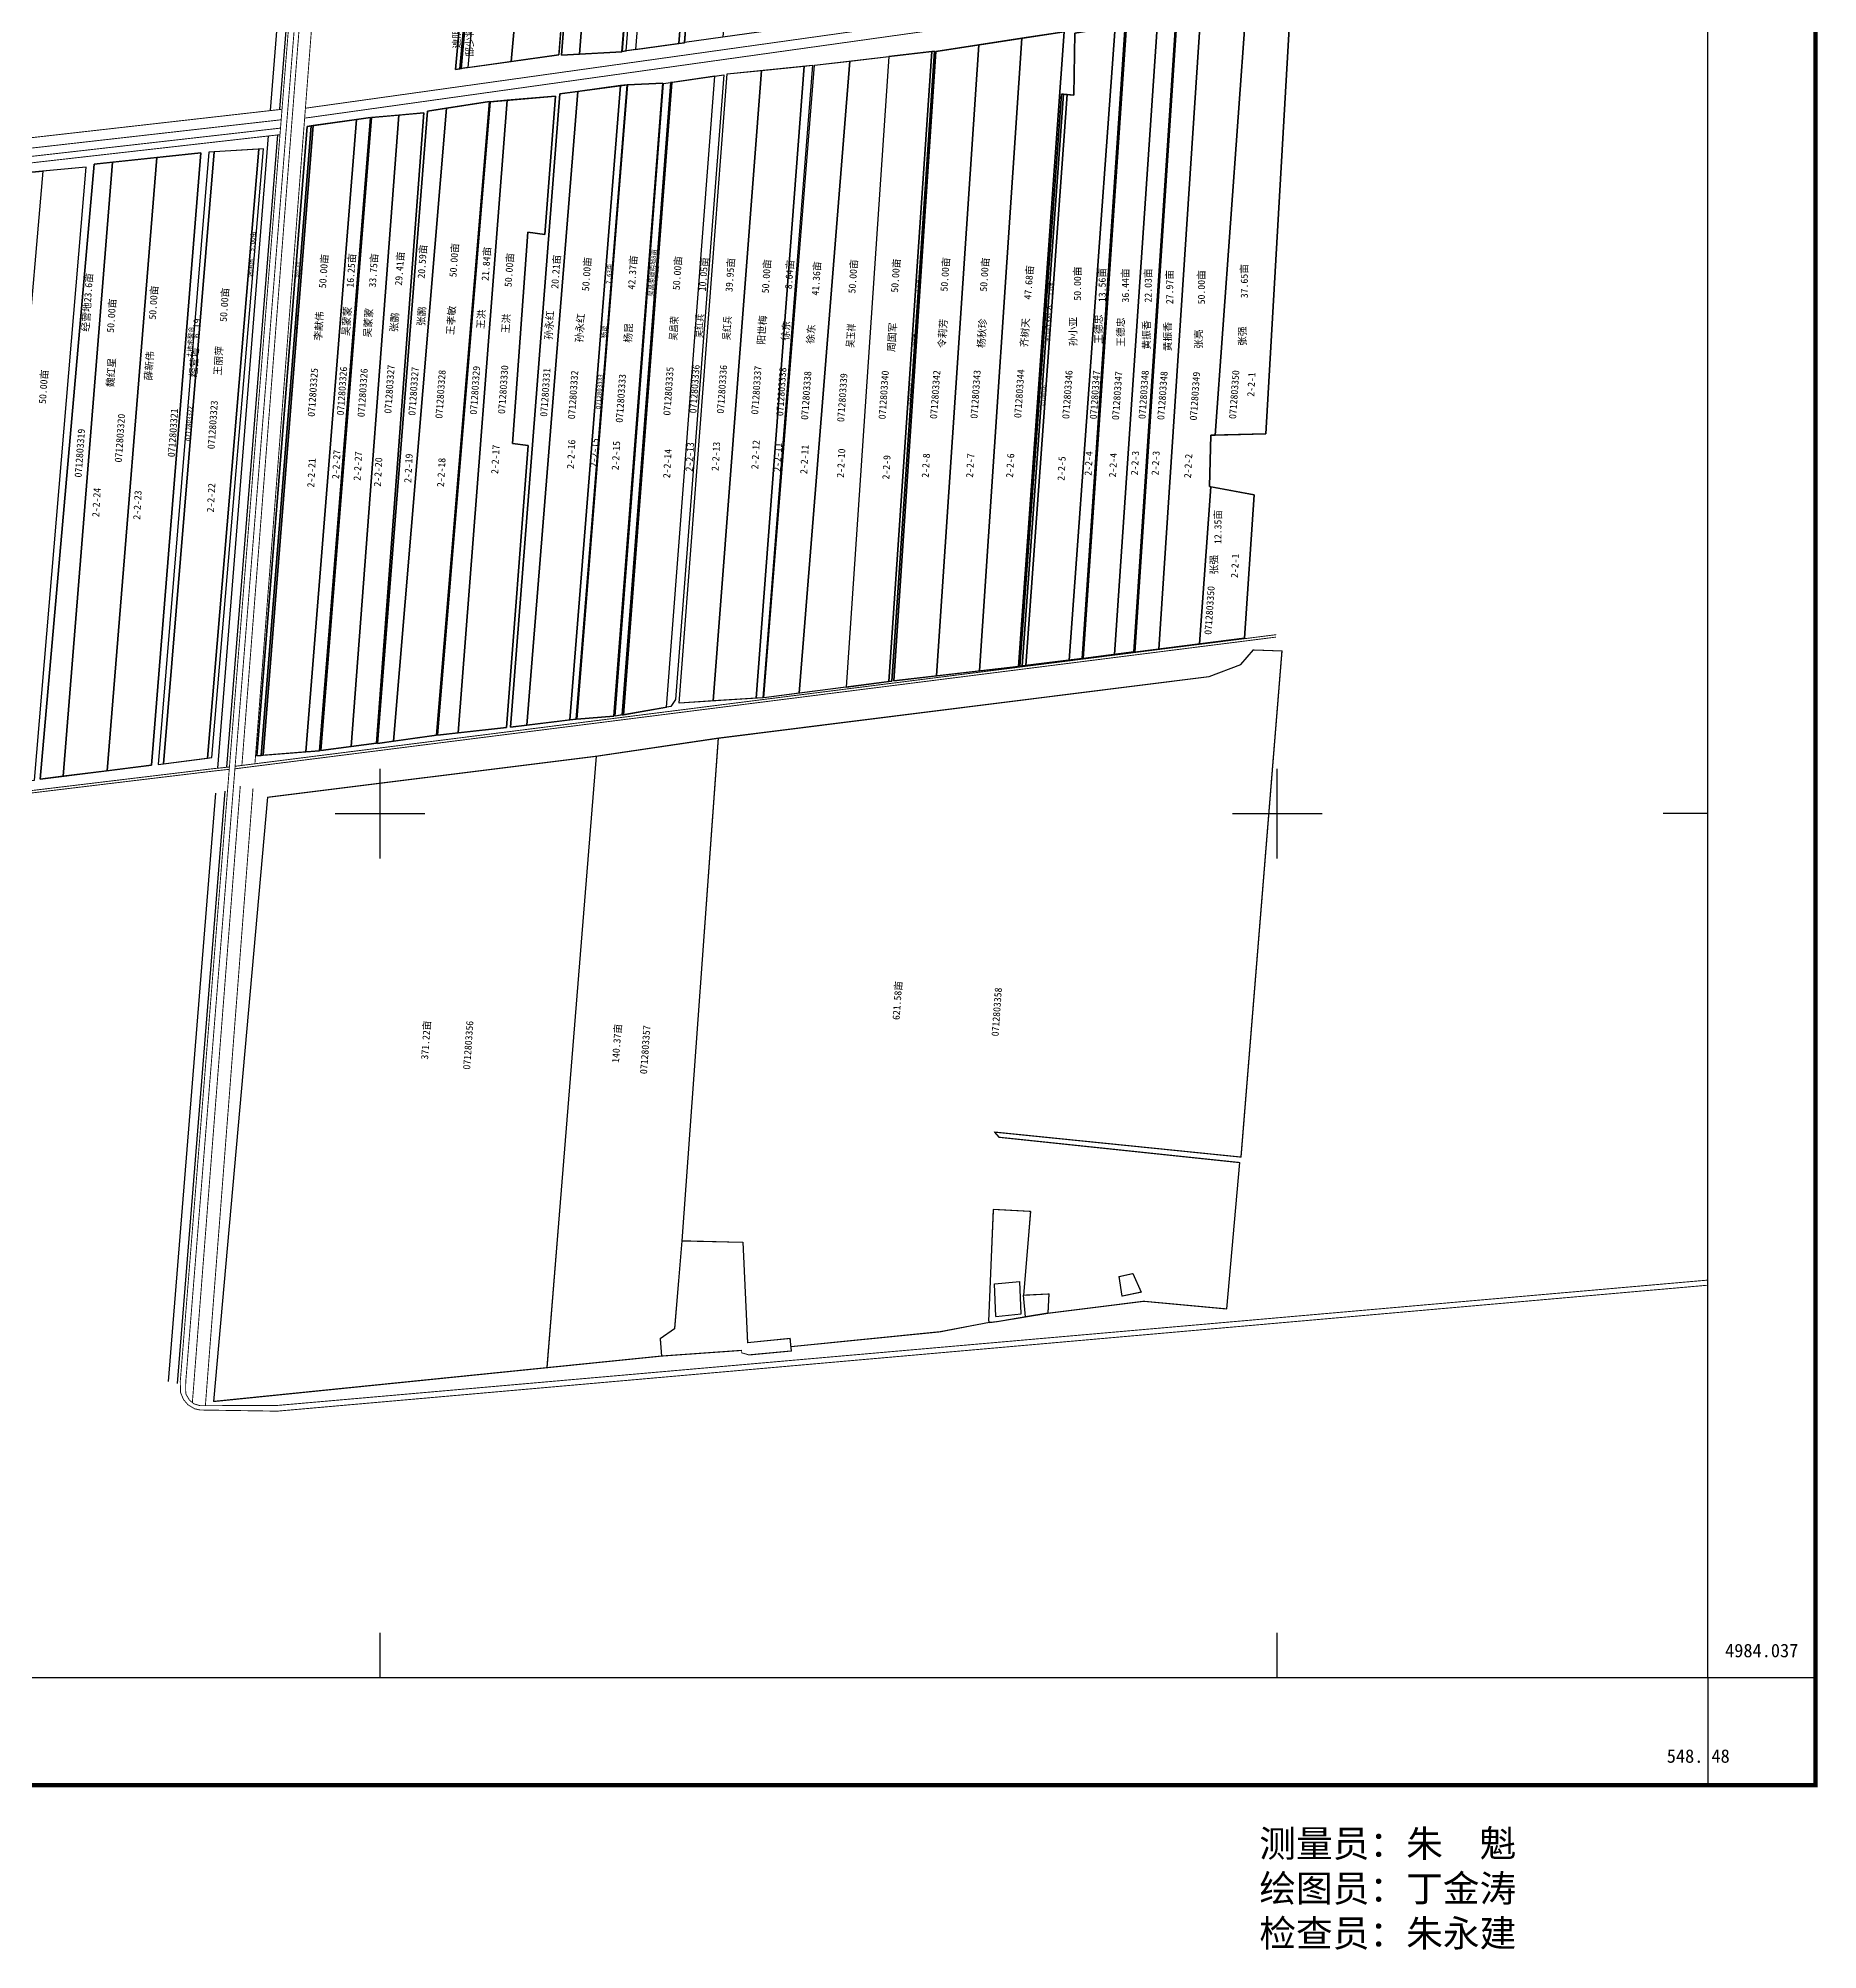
# Model space of a CAD drawing. Extents: x 542284 to 548602, y 4983734 to 4990381.
# Drawn here: x 546619 to 548602, y 4983734 to 4985864 of the extents above; entities that cross this region are included whole.
import ezdxf
from ezdxf.enums import TextEntityAlignment as Align

# ---------------------------------------------------------------- set-up
doc = ezdxf.new("R2010")
doc.units = 0
doc.header["$LTSCALE"] = 10
doc.layers.get('0').update_dxf_attribs({"linetype": 'CONTINUOUS'})
for name, color, linetype in [('1权利人', 2, 'CONTINUOUS'), ('2020年3.23', 7, 'CONTINUOUS'), ('2021新职工', 7, 'CONTINUOUS'), ('2022年', 7, 'CONTINUOUS'), ('TK', 7, 'CONTINUOUS'), ('地块名称', 7, 'CONTINUOUS'), ('地物扣减', 7, 'CONTINUOUS'), ('地籍号', 7, 'CONTINUOUS'), ('测地框', 7, 'CONTINUOUS'), ('经营地框', 7, 'CONTINUOUS'), ('经营地面积', 7, 'CONTINUOUS'), ('路、林、渠', 7, 'CONTINUOUS'), ('身份地框', 7, 'CONTINUOUS'), ('身份地面积', 7, 'CONTINUOUS'), ('长期合同', 6, 'CONTINUOUS')]:
    doc.layers.add(name, color=color, linetype=linetype)
doc.styles.add('宋体', font='SimSun.ttf')

msp = doc.modelspace()

# ---------------------------------------------------------------- linework, layer by layer
at = {"color": 6, "linetype": 'Continuous'}
for p, q in [((547959.5, 4985166.2), (547973.4, 4985182.4)), ((547959.5, 4985166.2), (547973.4, 4985182.4)), ((547973.4, 4985182.4), (548005, 4985181.3)), ((547376.7, 4985084.2), (547924, 4985152.7)), ((547376.7, 4985084.2), (547924, 4985152.7)), ((547924, 4985152.7), (547959.5, 4985166.2)), ((547924, 4985152.7), (547959.5, 4985166.2)), ((546814.6, 4984344.5), (546874.7, 4985018.3)), ((547959.3, 4984617), (547685, 4984644.8)), ((547685, 4984644.8), (547689.5, 4984639.4)), ((547689.5, 4984639.4), (547957.9, 4984611.2)), ((547957.9, 4984611.2), (547943.5, 4984448)), ((547724.8, 4984556.5), (547683.8, 4984558.7)), ((547336.3, 4984523.9), (547404.3, 4984522.1)), ((547404.3, 4984522.1), (547409.4, 4984410.2)), ((547827, 4984462.1), (547823.9, 4984484)), ((547328, 4984425.6), (547312, 4984414.7)), ((547624.1, 4984422.2), (547457.9, 4984405.7)), ((547312, 4984414.7), (547313.7, 4984395.2)), ((547402.9, 4984401.5), (547313.7, 4984395.2)), ((547402.9, 4984401.5), (547313.7, 4984395.2)), ((547457.2, 4984414.9), (547409.4, 4984410.2)), ((547410.8, 4984396.7), (547458.4, 4984401.1)), ((547458.4, 4984401.1), (547457.2, 4984414.9)), ((547313.7, 4984395.2), (546814.6, 4984344.5)), ((547185.7, 4984382.2), (546814.6, 4984344.5)), ((547313.7, 4984395.2), (547185.7, 4984382.2))]:
    msp.add_line(p, q, dxfattribs=at)
at = {"color": 4, "linetype": 'Continuous', "const_width": 1, "flags": 128}
for points, elevation in [([(546813.7, 4985050), (546832, 4985051.9)], 285.8), ([(546814.5, 4985047.4), (546831.7, 4985049.3)], 285.9)]:
    msp.add_lwpolyline(points, dxfattribs=dict(at, elevation=elevation))
at = {"layer": '2020年3.23', "color": 3, "linetype": 'Continuous', "flags": 128}
for points in [[(547325, 4986549), (547275.7, 4986540.2), (547222.2, 4985846.3), (547269.4, 4985849.1)], [(547886.8, 4985884.2), (547866.6, 4985882.1), (547818.4, 4985177.2), (547840.2, 4985180.1)], [(547914.6, 4985887.9), (547887.9, 4985884.4), (547841.4, 4985180), (547868.1, 4985183.4)]]:
    msp.add_lwpolyline(points, close=True, dxfattribs=at)
at = {"layer": '2020年3.23', "color": 2, "linetype": 'Continuous', "flags": 128}
msp.add_lwpolyline([(547330, 4986550.6), (547325.2, 4986549.9), (547269.6, 4985849.3), (547274.3, 4985850)], close=True, dxfattribs=at)
at = {"layer": '2020年3.23', "color": 3, "linetype": 'Continuous', "flags": 128}
for points, elevation in [([(547425.1, 4985828.3), (547472.8, 4985833.2), (547419, 4985128.5), (547371.4, 4985125.5)], 284.3), ([(547523.7, 4985838.8), (547567.2, 4985843.9), (547519.3, 4985141), (547467.1, 4985134.1)], 283.9)]:
    msp.add_lwpolyline(points, close=True, dxfattribs=dict(at, elevation=elevation))
at = {"layer": '2021新职工', "color": 1, "linetype": 'Continuous', "flags": 128}
for points in [[(547284.8, 4985851.5), (547274.3, 4985850), (547330, 4986550.6), (547340.5, 4986552)], [(547275.2, 4985812.4), (547268, 4985811.4), (547211.4, 4985104.3), (547218.6, 4985105.2)], [(547315, 4985814), (547275.8, 4985812.3), (547219.2, 4985105.3), (547260.4, 4985108.6)], [(546989.2, 4985775.9), (546973.7, 4985773.7), (546917.1, 4985068.8), (546932.5, 4985070)], [(547020.7, 4985778.4), (546990.2, 4985775.7), (546933.8, 4985070.2), (546967.7, 4985074.7)], [(546646.7, 4985041.6), (546620.9, 4985038.3), (546681.2, 4985723.8), (546701.8, 4985726)], [(546815.1, 4985737.6), (546809, 4985737.2), (546752.4, 4985054.7), (546758.5, 4985055.4)]]:
    msp.add_lwpolyline(points, close=True, dxfattribs=at)
at = {"layer": '2022年', "color": 4, "linetype": 'Continuous', "flags": 128}
for points in [[(547762.3, 4985871.3), (547715.1, 4985864.1), (547668, 4985159), (547711.6, 4985164.1)], [(547761.9, 4985801.8), (547759.5, 4985802), (547713.2, 4985164.2), (547715.7, 4985164.5)]]:
    msp.add_lwpolyline(points, close=True, dxfattribs=at)
at = {"layer": 'TK', "linetype": 'Continuous'}
for p, q in [((547000, 4984950), (547000, 4985050)), ((548000, 4984950), (548000, 4985050)), ((546950, 4985000), (547050, 4985000)), ((547950, 4985000), (548050, 4985000)), ((548480, 4985000), (548430, 4985000)), ((547000, 4984037), (547000, 4984087)), ((548000, 4984037), (548000, 4984087)), ((548480, 4984037), (548600, 4984037)), ((548480, 4984037), (548480, 4983917))]:
    msp.add_line(p, q, dxfattribs=at)
at = {"layer": 'TK', "linetype": 'Continuous', "const_width": 5, "flags": 128}
msp.add_lwpolyline([(542360, 4983917), (548600, 4983917), (548600, 4990157), (542360, 4990157)], close=True, dxfattribs=at)
at = {"layer": 'TK', "linetype": 'Continuous', "flags": 128}
msp.add_lwpolyline([(542480, 4984037), (548480, 4984037), (548480, 4990037), (542480, 4990037)], close=True, dxfattribs=at)
at = {"layer": '地物扣减', "color": 3, "linetype": 'Continuous', "flags": 128}
for points in [[(547152.5, 4986530.6), (547147.7, 4986530.3), (547084, 4985829.4), (547088.8, 4985830.1)], [(546869.8, 4985740.9), (546864.8, 4985740.6), (546807.5, 4985061.6), (546812.4, 4985062.3)]]:
    msp.add_lwpolyline(points, close=True, dxfattribs=at)
at = {"layer": '地物扣减', "color": 3, "linetype": 'Continuous', "elevation": 284, "flags": 128}
msp.add_lwpolyline([(547315.9, 4985813.6), (547323.5, 4985814.7), (547269.5, 4985109.9), (547261.9, 4985108.5)], close=True, dxfattribs=at)
at = {"layer": '测地框', "linetype": 'Continuous', "flags": 128}
for points in [[(547394.1, 4986559.1), (547533.1, 4986575.8), (547478.2, 4985878.7), (547339.3, 4985859.4)], [(547325.2, 4986549.9), (547393.7, 4986559), (547339.3, 4985859.2), (547269.6, 4985849.3)], [(547147.7, 4986530.3), (547253.2, 4986536.8), (547199.2, 4985845.6), (547084, 4985829.4)], [(547255.5, 4986536.7), (547325, 4986549), (547269.4, 4985849.1), (547202.2, 4985845.2)]]:
    msp.add_lwpolyline(points, close=True, dxfattribs=at)
for points, elevation in [([(547887.9, 4985884.4), (548014.7, 4985901), (547987.2, 4985423.2), (547925.8, 4985421.7), (547924.3, 4985364.4), (547974.3, 4985355.3), (547963.5, 4985195.4), (547841.4, 4985180)], 283.9), ([(547619.3, 4985849.5), (547762.3, 4985871.3), (547711.6, 4985164.1), (547572.5, 4985147.9)], 283.9), ([(547759.5, 4985802), (547773.3, 4985800.9), (547774.5, 4985869.7), (547830.4, 4985878.8), (547782.7, 4985172.7), (547713.2, 4985164.2)], 283.9), ([(547831.9, 4985878.5), (547886.8, 4985884.2), (547840.2, 4985180.1), (547783.6, 4985172.7)], 283.9), ([(547484.3, 4985834.2), (547618.1, 4985849.9), (547570.3, 4985147.7), (547427.6, 4985128.9)], 283.9), ([(547386.9, 4985824.4), (547481.8, 4985834.1), (547426.5, 4985129), (547333.3, 4985123.1)], 284.3), ([(547200.2, 4985802.2), (547275.2, 4985812.4), (547218.6, 4985105.2), (547145.2, 4985096.4)], 284.1), ([(547275.8, 4985812.3), (547315, 4985814), (547260.4, 4985108.6), (547219.2, 4985105.3)], 284.3), ([(547315.9, 4985813.6), (547383, 4985823.4), (547329.3, 4985127.2), (547324, 4985119.3), (547261.9, 4985108.5)], 284), ([(547052.8, 4985782.8), (547122, 4985793.5), (547062.8, 4985087.3), (546996.9, 4985078.2)], 284.3), ([(547122.8, 4985793.4), (547195.3, 4985799.6), (547183.7, 4985645.3), (547164.6, 4985647.9), (547147.4, 4985412.4), (547165.1, 4985410.3), (547140.8, 4985096), (547064, 4985087.2)], 284.2), ([(546918.5, 4985765.9), (546989.2, 4985775.9), (546932.5, 4985070), (546862.7, 4985064.5)], 284.3), ([(546990.2, 4985775.7), (547048.8, 4985780.9), (546995.9, 4985078.5), (546933.8, 4985070.2)], 284.4), ([(546800.2, 4985736.6), (546681.2, 4985723.8), (546620.9, 4985038.3), (546745.2, 4985054)], 284.3), ([(546869.8, 4985740.9), (546809, 4985737.2), (546752.4, 4985054.7), (546812.4, 4985062.3)], 284), ([(546672.3, 4985720.4), (546558.8, 4985710), (546499.1, 4985024.5), (546614.6, 4985037.3)], 284)]:
    msp.add_lwpolyline(points, close=True, dxfattribs=dict(at, elevation=elevation))
at = {"layer": '经营地框', "color": 5, "linetype": 'Continuous', "flags": 128}
for points in [[(547097.7, 4985831.4), (547090.8, 4985830.4), (547154.5, 4986530.7), (547161.3, 4986531.1)], [(547275.7, 4986540.2), (547255.5, 4986536.7), (547202.2, 4985845.2), (547222.2, 4985846.3)], [(547154.5, 4986530.7), (547152.5, 4986530.6), (547088.8, 4985830.1), (547090.8, 4985830.4)], [(547618.1, 4985849.9), (547615, 4985849.5), (547567.2, 4985147.3), (547570.3, 4985147.7)], [(547141.5, 4985795), (547122.8, 4985793.4), (547064, 4985087.2), (547086.9, 4985089.8)], [(547220.3, 4985804.9), (547200.2, 4985802.2), (547145.2, 4985096.4), (547163.7, 4985098.6)], [(547766, 4985801.5), (547761.9, 4985801.8), (547715.7, 4985164.5), (547719.8, 4985165)], [(546925.5, 4985766.9), (546923.3, 4985766.6), (546867.4, 4985064.9), (546869.6, 4985065.1)], [(546925.5, 4985766.9), (546923.3, 4985766.6), (546867.4, 4985064.9), (546869.6, 4985065.1)], [(546564.4, 4985031.7), (546499.1, 4985024.5), (546558.8, 4985710), (546624.1, 4985716)]]:
    msp.add_lwpolyline(points, close=True, dxfattribs=at)
at = {"layer": '经营地框', "color": 5, "linetype": 'Continuous', "elevation": 284, "flags": 128}
msp.add_lwpolyline([(547269.5, 4985109.9), (547271.3, 4985110.2), (547325.2, 4985815), (547323.5, 4985814.7)], close=True, dxfattribs=at)
at = {"layer": '路、林、渠', "color": 5, "linetype": 'Continuous', "const_width": 1, "flags": 128}
for points, elevation in [([(546885.3, 4984333.9), (546799.4, 4984335.2), (546793.3, 4984336.5), (546785.8, 4984341), (546780.8, 4984346.9), (546777.6, 4984354.5), (546777.2, 4984366.8), (547007, 4987240.1)], 286.5), ([(546885.7, 4984340.3), (546799.3, 4984340), (546792.6, 4984342), (546787.6, 4984346), (546783.6, 4984352.7), (546783.2, 4984356.7), (546783.3, 4984366.4), (547013.9, 4987240.9)], 286.6), ([(546885.3, 4984333.9), (548480, 4984474.3)], 286.5), ([(548480, 4984480), (546885.7, 4984340.3)], 284.8)]:
    msp.add_lwpolyline(points, dxfattribs=dict(at, elevation=elevation))
at = {"layer": '路、林、渠', "color": 4, "linetype": 'Continuous', "const_width": 1, "flags": 128}
for points, elevation in [([(546845.9, 4985053.6), (547012.6, 4987199.5)], 286.5), ([(547025.9, 4987203.6), (546860.4, 4985055.4)], 282.9), ([(546916.7, 4985786.2), (548015.7, 4985940)], 285.1), ([(546915.8, 4985775.1), (548015.7, 4985929)], 284.8), ([(546890.6, 4985785), (545327.7, 4985607.8)], 284.7), ([(546888.9, 4985764), (545322.1, 4985586.2)], 285.1), ([(546889.7, 4985773.3), (545326.1, 4985596)], 284.6), ([(546888.3, 4985756.7), (545321.3, 4985579)], 284.4), ([(546838.2, 4985049.9), (547998.7, 4985196.7)], 285.8), ([(546838.4, 4985052.7), (547998.9, 4985199.4)], 285.8), ([(546813.7, 4985050), (545086.8, 4984841.9)], 285.8), ([(546814.5, 4985047.4), (545087.6, 4984839.4)], 285.9), ([(546790.7, 4984343.5), (546844.1, 4985030.6)], 286.5), ([(546858.3, 4985028.2), (546805.2, 4984340)], 282.9)]:
    msp.add_lwpolyline(points, dxfattribs=dict(at, elevation=elevation))
at = {"layer": '路、林、渠', "color": 3, "linetype": 'Continuous', "flags": 128}
for points, elevation in [([(546877.8, 4985783.6), (546936.3, 4986513.2)], 285.8), ([(546946.5, 4986514.4), (546887.9, 4985785.2)], 283.2), ([(546819, 4985050.6), (546875.5, 4985755.3)], 285.8), ([(546885.5, 4985756.4), (546828.8, 4985051.6)], 283.2), ([(546764.2, 4984366.9), (546816.7, 4985022.8)], 285.8), ([(546826.7, 4985025.1), (546773.6, 4984364.9)], 283.2)]:
    msp.add_lwpolyline(points, dxfattribs=dict(at, elevation=elevation))
msp.add_lwpolyline([(546923.3, 4985766.6), (546918.5, 4985765.9), (546862.7, 4985064.5), (546867.4, 4985064.9)], close=True, dxfattribs=at)
at = {"layer": '身份地框', "color": 1, "linetype": 'Continuous', "flags": 128}
for points in [[(547333, 4985858.3), (547388.6, 4986558.3), (547340.5, 4986552), (547284.8, 4985851.5)], [(547339.3, 4985859.2), (547393.7, 4986559), (547388.6, 4986558.3), (547333, 4985858.3)], [(547381.9, 4985865.3), (547339.3, 4985859.4), (547394.1, 4986559.1), (547436.5, 4986564.2)], [(547146.1, 4985838.2), (547209.4, 4986534.1), (547161.3, 4986531.1), (547097.7, 4985831.4)], [(547199.4, 4985848.6), (547253.2, 4986536.8), (547209.4, 4986534.1), (547146.1, 4985838.2), (547199.2, 4985845.6)], [(547926.1, 4985364), (547924.3, 4985364.4), (547925.8, 4985421.7), (547930.7, 4985421.8), (547965, 4985894.5), (547914.6, 4985887.9), (547868.1, 4985183.4), (547913.4, 4985189.1)], [(548014.7, 4985901), (547965, 4985894.5), (547930.7, 4985421.8), (547987.2, 4985423.2)], [(548014.7, 4985901), (547965, 4985894.5), (547930.7, 4985421.8), (547987.2, 4985423.2)], [(547819.3, 4985877), (547774.5, 4985869.7), (547773.3, 4985800.9), (547766, 4985801.5), (547719.8, 4985165), (547768, 4985170.9)], [(547830.4, 4985878.8), (547819.3, 4985877), (547768, 4985170.9), (547782.7, 4985172.7)], [(547866.6, 4985882.1), (547831.9, 4985878.5), (547783.6, 4985172.7), (547818.4, 4985177.2)], [(547615, 4985849.5), (547567.2, 4985843.9), (547519.3, 4985141), (547567.2, 4985147.3)], [(547667.3, 4985856.8), (547619.3, 4985849.5), (547572.5, 4985147.9), (547620.3, 4985153.5)], [(547715.1, 4985864.1), (547667.3, 4985856.8), (547620.3, 4985153.5), (547668, 4985159)], [(547268, 4985811.4), (547220.3, 4985804.9), (547163.7, 4985098.6), (547211.4, 4985104.3)], [(547074.1, 4985786.1), (547052.8, 4985782.8), (546996.9, 4985078.2), (547015, 4985080.7)], [(547122, 4985793.5), (547074.1, 4985786.1), (547015, 4985080.7), (547062.8, 4985087.3)], [(547165.1, 4985410.3), (547147.4, 4985412.4), (547164.6, 4985647.9), (547183.7, 4985645.3), (547195.3, 4985799.6), (547141.5, 4985795), (547086.9, 4985089.8), (547140.8, 4985096)], [(546973.7, 4985773.7), (546925.5, 4985766.9), (546869.6, 4985065.1), (546917.1, 4985068.8)], [(547048.8, 4985780.9), (547020.7, 4985778.4), (546967.7, 4985074.7), (546995.9, 4985078.5)], [(546695.9, 4985047.8), (546646.7, 4985041.6), (546701.8, 4985726), (546750.9, 4985731.3)], [(546745.2, 4985054), (546695.9, 4985047.8), (546750.9, 4985731.3), (546800.2, 4985736.6)], [(546864.8, 4985740.6), (546815.1, 4985737.6), (546758.5, 4985055.4), (546807.5, 4985061.6)], [(546672.3, 4985720.4), (546624.1, 4985716), (546564.4, 4985031.7), (546614.6, 4985037.3)], [(547974.3, 4985355.3), (547926.1, 4985364), (547913.4, 4985189.1), (547963.5, 4985195.4)], [(547974.3, 4985355.3), (547926.1, 4985364), (547913.4, 4985189.1), (547963.5, 4985195.4)]]:
    msp.add_lwpolyline(points, close=True, dxfattribs=at)
for points in [[(547930.7, 4985421.8), (547987.2, 4985423.2), (548014.7, 4985901), (547965, 4985894.5)], [(547926.1, 4985364), (547913.4, 4985189.1), (547963.5, 4985195.4), (547974.3, 4985355.3)]]:
    msp.add_lwpolyline(points, dxfattribs=at)
for points, elevation in [([(547371.4, 4985125.5), (547333.3, 4985123.1), (547386.9, 4985824.4), (547425.1, 4985828.3)], 284.3), ([(547472.8, 4985833.2), (547481.8, 4985834.1), (547426.5, 4985129), (547419, 4985128.5)], 284.3), ([(547484.3, 4985834.2), (547523.7, 4985838.8), (547467.1, 4985134.1), (547427.6, 4985128.9)], 283.9), ([(547271.3, 4985110.2), (547319.2, 4985118.5), (547373.1, 4985822), (547325.2, 4985815)], 284), ([(547373.1, 4985822), (547383, 4985823.4), (547329.3, 4985127.2), (547324, 4985119.3), (547319.2, 4985118.5)], 284)]:
    msp.add_lwpolyline(points, close=True, dxfattribs=dict(at, elevation=elevation))
at = {"layer": '长期合同', "color": 6, "linetype": 'Continuous'}
for p, q in [((548005, 4985181.3), (547959.3, 4984617)), ((547240.9, 4985064), (547376.7, 4985084.2)), ((547240.9, 4985064), (547376.7, 4985084.2)), ((547376.7, 4985084.2), (547336.3, 4984523.9)), ((546874.7, 4985018.3), (547240.9, 4985064)), ((546874.7, 4985018.3), (547240.9, 4985064)), ((547240.9, 4985064), (547185.7, 4984382.2)), ((547678.5, 4984434.3), (547683.8, 4984558.7)), ((547724.8, 4984556.5), (547717.3, 4984463.3)), ((547336.3, 4984523.9), (547328, 4984425.6)), ((547823.9, 4984484), (547838.9, 4984487.3)), ((547838.9, 4984487.3), (547848.3, 4984466.4)), ((547684.7, 4984475.7), (547712.9, 4984478.5)), ((547686.2, 4984439.6), (547684.7, 4984475.7)), ((547714.4, 4984442.5), (547712.9, 4984478.5)), ((547717.3, 4984463.3), (547745.3, 4984464.6)), ((547745.3, 4984464.6), (547744.2, 4984443.1)), ((547848.3, 4984466.4), (547827, 4984462.1)), ((547719.2, 4984439.2), (547717.3, 4984463.3)), ((547744.2, 4984443.1), (547719.2, 4984439.2)), ((547719.2, 4984439.2), (547744.2, 4984443.1)), ((547744.2, 4984443.1), (547851.1, 4984456.5)), ((547851.1, 4984456.5), (547943.5, 4984448)), ((547679.2, 4984432.9), (547624.1, 4984422.2)), ((547678.5, 4984434.3), (547679.2, 4984432.9)), ((547679.2, 4984432.9), (547687.9, 4984433.8)), ((547686.2, 4984439.6), (547714.4, 4984442.5)), ((547687.9, 4984433.8), (547719.2, 4984439.2)), ((547687.9, 4984433.8), (547719.2, 4984439.2))]:
    msp.add_line(p, q, dxfattribs=at)
at = {"layer": '长期合同', "color": 6, "linetype": 'Continuous', "const_width": 1, "flags": 128}
for points in [[(547376.7, 4985084.2), (547924, 4985152.7), (547959.5, 4985166.2), (547973.4, 4985182.4), (548005, 4985181.3), (547959.3, 4984617), (547685, 4984644.8), (547689.5, 4984639.4), (547957.9, 4984611.2), (547943.5, 4984448), (547851.1, 4984456.5), (547744.2, 4984443.1), (547745.3, 4984464.6), (547717.3, 4984463.3), (547724.8, 4984556.5), (547683.8, 4984558.7), (547678.5, 4984434.3), (547679.2, 4984432.9), (547624.1, 4984422.2), (547458, 4984405.7), (547457.2, 4984414.9), (547409.4, 4984410.2), (547404.3, 4984522.1), (547336.3, 4984523.9)], [(547240.9, 4985064), (547376.7, 4985084.2), (547336.3, 4984523.9), (547328, 4984425.6), (547312, 4984414.7), (547313.7, 4984395.2), (547185.7, 4984382.2)], [(546874.7, 4985018.3), (547240.9, 4985064), (547185.7, 4984382.2), (546814.6, 4984344.5)], [(547683.8, 4984558.7), (547724.8, 4984556.5), (547717.3, 4984463.3), (547745.3, 4984464.6), (547744.2, 4984443.1), (547719.2, 4984439.2), (547687.9, 4984433.8), (547679.2, 4984432.9), (547678.5, 4984434.3)], [(547336.3, 4984523.9), (547404.3, 4984522.1), (547409.4, 4984410.2), (547457.2, 4984414.9), (547457.9, 4984405.7), (547458.4, 4984401.1), (547410.8, 4984396.7), (547403.1, 4984398.9), (547402.9, 4984401.5), (547313.7, 4984395.2), (547312, 4984414.7), (547328, 4984425.6)], [(547823.9, 4984484), (547838.9, 4984487.3), (547848.3, 4984466.4), (547827, 4984462.1)]]:
    msp.add_lwpolyline(points, close=True, dxfattribs=at)

# ---------------------------------------------------------------- texts
at = {"layer": '1权利人', "color": 5, "linetype": 'Continuous', "style": '宋体'}
for s, height, rotation, p in [('邸少将收弃经营地', 8, 90, (547099.5, 4985887.1)), ('王洪', 8, 86, (547112.3, 4985551)), ('孙永红', 8, 86, (547188.3, 4985544.4)), ('土地未整合', 5, 86, (546787.9, 4985525.4)), ('周国军', 3, 86, (547594, 4985528.8)), ('秦立硕', 3, 86, (547744, 4985532.5))]:
    msp.add_text(s, height=height, rotation=rotation, dxfattribs=at).set_placement(p, align=Align.MIDDLE)
at = {"layer": '1权利人', "color": 1, "linetype": 'Continuous', "style": '宋体'}
for s, rotation, p in [('李献伟', 86, (546931.5, 4985543.5)), ('张鹏', 86, (547015.7, 4985547.5)), ('张鹏', 86, (547045.9, 4985554.3)), ('王孝敏', 86, (547078.9, 4985549.7)), ('王洪', 86, (547140.1, 4985546.2)), ('孙永红', 86, (547222.5, 4985541.4)), ('令莉芳', 86, (547626.8, 4985535.2)), ('杨秋珍', 86, (547670.6, 4985535.4)), ('孙小亚', 90, (547772.2, 4985537.2)), ('王德忠', 90, (547800.6, 4985539.9)), ('王德忠', 90, (547825.2, 4985536.6)), ('徐东', 86, (547452, 4985538.3)), ('徐东', 86, (547479.9, 4985534.5)), ('周国军', 86, (547570.7, 4985530.9)), ('张亮', 90, (547912.2, 4985528.8)), ('张强', 90, (547961, 4985532.1)), ('薛新伟', 86, (546742.3, 4985499.1)), ('王丽萍', 86, (546819.6, 4985504.7)), ('魏红星', 86, (546699.8, 4985491.7)), ('张强', 90, (547929.4, 4985277.4))]:
    msp.add_text(s, height=8, rotation=rotation, dxfattribs=at).set_placement(p, align=Align.MIDDLE)
at = {"layer": '1权利人', "color": 1, "linetype": 'Continuous', "style": '宋体', "width": 0.8}
for s, p in [('吴昌荣', (547327.2, 4985540.9)), ('吴红兵', (547355.4, 4985543.7)), ('吴红兵', (547386.4, 4985541.2))]:
    msp.add_text(s, height=8, rotation=86, dxfattribs=at).set_placement(p, align=Align.MIDDLE)
at = {"layer": '1权利人', "color": 5, "linetype": 'Continuous', "style": '宋体'}
msp.add_text('吴昌荣', height=2, rotation=86, dxfattribs=at).set_placement((547304.5, 4985540))
at = {"layer": '2020年3.23', "color": 3, "linetype": 'Continuous', "style": '宋体'}
for s, rotation, p in [('阳世梅', 86, (547425.4, 4985538.9)), ('黄振香', 90, (547854, 4985533.4)), ('黄振香', 90, (547877.7, 4985531.6))]:
    msp.add_text(s, height=8, rotation=rotation, dxfattribs=at).set_placement(p, align=Align.MIDDLE)
at = {"layer": '2020年3.23', "color": 3, "linetype": 'Continuous', "style": '宋体', "width": 0.8}
msp.add_text('吴玉祥', height=8, rotation=86, dxfattribs=at).set_placement((547524.4, 4985532.8), align=Align.MIDDLE)
at = {"layer": '2021新职工', "color": 1, "linetype": 'Continuous', "style": '宋体'}
for s, height, p in [('16.25亩', 8, (546970.3, 4985586)), ('33.75亩', 8, (546995.1, 4985586.1)), ('42.37亩', 8, (547284, 4985583.9)), ('经营地23.6亩', 8, (546675.4, 4985536.9)), ('7.63亩', 5, (547257, 4985590.1))]:
    msp.add_text(s, height=height, rotation=86, dxfattribs=at).set_placement(p)
for s, height, p in [('经营地  6.19', 8, (546793.6, 4985519.1)), ('吴蒙蒙', 8, (546962.5, 4985548.8)), ('吴蒙蒙', 8, (546986.4, 4985547.1)), ('杨昆', 5, (547249.4, 4985537)), ('杨昆', 8, (547276.5, 4985535.7))]:
    msp.add_text(s, height=height, rotation=86, dxfattribs=at).set_placement(p, align=Align.MIDDLE)
at = {"layer": '2022年', "color": 4, "linetype": 'Continuous', "style": '宋体'}
for s, height, p in [('47.68亩', 8, (547725.7, 4985572.7)), ('2.32亩', 3, (547745.6, 4985578.5))]:
    msp.add_text(s, height=height, rotation=86, dxfattribs=at).set_placement(p)
for p in [(547718.5, 4985536), (547743.6, 4985553.2, 283.9)]:
    msp.add_text('齐树天', height=8, rotation=86, dxfattribs=at).set_placement(p, align=Align.MIDDLE)
at = {"layer": 'TK', "linetype": 'Continuous', "style": '宋体'}
msp.add_text('4984.037', height=15, dxfattribs=at).set_placement((548540, 4984067), align=Align.MIDDLE)
msp.add_text('548.', height=15, dxfattribs=at).set_placement((548475, 4983949.5), align=Align.MIDDLE_RIGHT)
for s, height, p in [('48', 15, (548484, 4983949.5)), ('测量员：朱  魁', 30, (547980, 4983852)), ('绘图员：丁金涛', 30, (547980, 4983802)), ('检查员：朱永建', 30, (547980, 4983752))]:
    msp.add_text(s, height=height, dxfattribs=at).set_placement(p, align=Align.MIDDLE_LEFT)
at = {"layer": '地块名称', "color": 7, "linetype": 'Continuous', "style": '宋体'}
for s, p in [('2-2-1', (547974.3, 4985464.5)), ('2-2-27', (546954.2, 4985372.6)), ('2-2-27', (546978.2, 4985370.8)), ('2-2-17', (547131.5, 4985378.3)), ('2-2-16', (547216, 4985384)), ('2-2-15', (547241.8, 4985385.6)), ('2-2-15', (547265.9, 4985382.5)), ('2-2-14', (547323.2, 4985373.6)), ('2-2-13', (547348.2, 4985381.1)), ('2-2-13', (547377.3, 4985381.6)), ('2-2-12', (547421.5, 4985383.5)), ('2-2-11', (547446.3, 4985380.7)), ('2-2-11', (547476, 4985378.3)), ('2-2-10', (547516.9, 4985374.1)), ('2-2-4', (547793, 4985376.4)), ('2-2-3', (547844.6, 4985376.9)), ('2-2-3', (547867.6, 4985376.9)), ('2-2-21', (546926.5, 4985363.3)), ('2-2-20', (547000.8, 4985364.2)), ('2-2-19', (547034.6, 4985368.4)), ('2-2-18', (547071.2, 4985363.7)), ('2-2-9', (547567.6, 4985372.2)), ('2-2-8', (547611.5, 4985374.1)), ('2-2-7', (547660.9, 4985374.1)), ('2-2-6', (547705.5, 4985374.1)), ('2-2-5', (547762.8, 4985370.8)), ('2-2-4', (547820.2, 4985374.5)), ('2-2-2', (547903.9, 4985373.6)), ('2-2-24', (546686.8, 4985330.3)), ('2-2-23', (546732.5, 4985327.4)), ('2-2-22', (546814.6, 4985335.5)), ('2-2-1', (547956.1, 4985262.4))]:
    msp.add_text(s, height=8, rotation=87, dxfattribs=at).set_placement(p)
at = {"layer": '地物扣减', "color": 3, "linetype": 'Continuous', "style": '宋体'}
for height, rotation, p in [(8, 90, (547085.1, 4985869.1)), (5, 86, (546855.9, 4985608.3))]:
    msp.add_text('遮阴地', height=height, rotation=rotation, dxfattribs=at).set_placement(p, align=Align.MIDDLE)
for s, height, p in [('5.00亩', 5, (546859.5, 4985626.4)), ('吴昌荣遮阴地8亩', 5, (547304.2, 4985576.2, 284)), ('遮阴地5.00亩', 2, (546908.5, 4985597.4))]:
    msp.add_text(s, height=height, rotation=86, dxfattribs=at).set_placement(p)
at = {"layer": '地籍号', "linetype": 'Continuous', "style": '宋体'}
for s, height, p in [('0712803325', 8, (546925, 4985469.4)), ('0712803326', 8, (546957.5, 4985471)), ('0712803326', 8, (546980.5, 4985469)), ('0712803327', 8, (547010.4, 4985473)), ('0712803327', 8, (547037.2, 4985470.7)), ('0712803328', 8, (547067.3, 4985467.4)), ('0712803329', 8, (547105.7, 4985471.8)), ('0712803330', 8, (547137.1, 4985472.6)), ('0712803331', 8, (547184.1, 4985469.5)), ('0712803332', 8, (547215.1, 4985466.7)), ('0712803333', 8, (547268.3, 4985462.8)), ('0712803335', 8, (547321.4, 4985470.8)), ('0712803336', 8, (547350.4, 4985473.3)), ('0712803336', 8, (547381, 4985472.9)), ('0712803337', 8, (547419.4, 4985471.9)), ('0712803338', 8, (547447.1, 4985470.2)), ('0712803338', 8, (547474.9, 4985466)), ('0712803339', 8, (547515.2, 4985463.6)), ('0712803340', 8, (547561.3, 4985466.6)), ('0712803342', 8, (547618.7, 4985467)), ('0712803343', 8, (547663.7, 4985467.3)), ('0712803344', 8, (547712.5, 4985468)), ('0712803346', 8, (547766.1, 4985467)), ('0712803347', 8, (547796.7, 4985466.7)), ('0712803347', 8, (547821.5, 4985465.8)), ('0712803348', 8, (547851, 4985466.9)), ('0712803348', 8, (547872, 4985465.9)), ('0712803349', 8, (547908.2, 4985465.3)), ('0712803350', 8, (547952, 4985467)), ('0712803324', 2, (546901.1, 4985469.3)), ('0712803333', 5, (547244.3, 4985470.2)), ('0712803334', 2, (547298.5, 4985470.4)), ('0712803341', 3, (547589.6, 4985468.3)), ('0712803345', 3, (547739.5, 4985466.4)), ('0712803320', 8, (546709.9, 4985418.5)), ('0712803321', 8, (546769, 4985424.4)), ('0712803322', 5, (546787, 4985434.7)), ('0712803323', 8, (546813.4, 4985433.3)), ('0712803319', 8, (546665.2, 4985401.8)), ('0712803350', 8, (547924.5, 4985226.5)), ('0712803358', 8, (547687.3, 4984778.9)), ('0712803356', 8, (547098.2, 4984741.8)), ('0712803357', 8, (547295.4, 4984736.8))]:
    msp.add_text(s, height=height, rotation=86, dxfattribs=at).set_placement(p, align=Align.MIDDLE)
at = {"layer": '经营地框', "color": 5, "linetype": 'Continuous', "style": '宋体'}
msp.add_text('经营地 2.31亩', height=2, rotation=86, dxfattribs=at).set_placement((546907.3, 4985546.8), align=Align.MIDDLE)
at = {"layer": '经营地面积', "color": 5, "linetype": 'Continuous', "style": '宋体'}
for s, height, p in [('21.84亩', 8, (547120.9, 4985593.6)), ('20.21亩', 8, (547198.5, 4985584.7)), ('2.31亩', 2, (546912.1, 4985597.7)), ('1.81亩', 3, (547309.9, 4985596.6)), ('3.27亩', 3, (547599.6, 4985581.7)), ('3.92亩', 3, (547749.6, 4985577.8))]:
    msp.add_text(s, height=height, rotation=86, dxfattribs=at).set_placement(p)
at = {"layer": '身份地面积', "color": 1, "linetype": 'Continuous', "style": '宋体'}
for s, rotation, p in [('50.00亩', 86, (546939.6, 4985585.3)), ('29.41亩', 86, (547024.3, 4985588.2)), ('20.59亩', 86, (547049.6, 4985596)), ('50.00亩', 86, (547085, 4985597.5)), ('50.00亩', 86, (547146.5, 4985586.6)), ('50.00亩', 86, (547232.8, 4985582)), ('50.00亩', 86, (547333.9, 4985583.2)), ('10.05亩', 86, (547363, 4985581.9, 284)), ('39.95亩', 86, (547392.7, 4985581.1)), ('50.00亩', 86, (547433.1, 4985579.6)), ('8.64亩', 86, (547459, 4985584.3, 284.3)), ('41.36亩', 86, (547488.8, 4985577.2)), ('50.00亩', 86, (547529.7, 4985579.5)), ('50.00亩', 86, (547577.2, 4985580.4)), ('50.00亩', 86, (547632.4, 4985581.6)), ('50.00亩', 86, (547676.3, 4985581.5)), ('50.00亩', 90, (547781.3, 4985571.7)), ('13.56亩', 90, (547808.8, 4985570.1)), ('36.44亩', 90, (547834.7, 4985569.6)), ('22.03亩', 90, (547860.1, 4985569.6)), ('27.97亩', 90, (547884, 4985567.8)), ('50.00亩', 90, (547919.4, 4985567.6)), ('37.65亩', 90, (547967.2, 4985574.4)), ('50.00亩', 86, (546703.2, 4985535.7)), ('50.00亩', 86, (546749.9, 4985550.3)), ('50.00亩', 86, (546829, 4985547.9)), ('50.00亩', 86, (546627.4, 4985456.4)), ('12.35亩', 90, (547937.8, 4985300.4))]:
    msp.add_text(s, height=8, rotation=rotation, dxfattribs=at).set_placement(p)
at = {"layer": '长期合同', "color": 6, "linetype": 'Continuous', "style": '宋体'}
for s, p in [('621.58亩', (547579, 4984769.7)), ('371.22亩', (547053.4, 4984725.6)), ('140.37亩', (547266.2, 4984721.9))]:
    msp.add_text(s, height=8, rotation=86, dxfattribs=at).set_placement(p)

doc.saveas('drawing.dxf')
